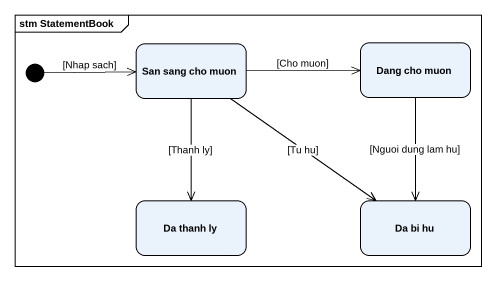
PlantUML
@startuml
mainframe stm StatementBook
hide empty description
state "San sang cho muon" as San_sang_cho_muon
state "Dang cho muon" as Dang_cho_muon
state "Da thanh ly" as Da_thanh_ly
state "Da bi hu" as Da_bi_hu
[*] -right-> San_sang_cho_muon : [Nhap sach]
San_sang_cho_muon -right-> Dang_cho_muon : [Cho muon]
San_sang_cho_muon --> Da_thanh_ly : [Thanh ly]
San_sang_cho_muon --> Da_bi_hu : [Tu hu]
Dang_cho_muon --> Da_bi_hu : [Nguoi dung lam hu]
@enduml
